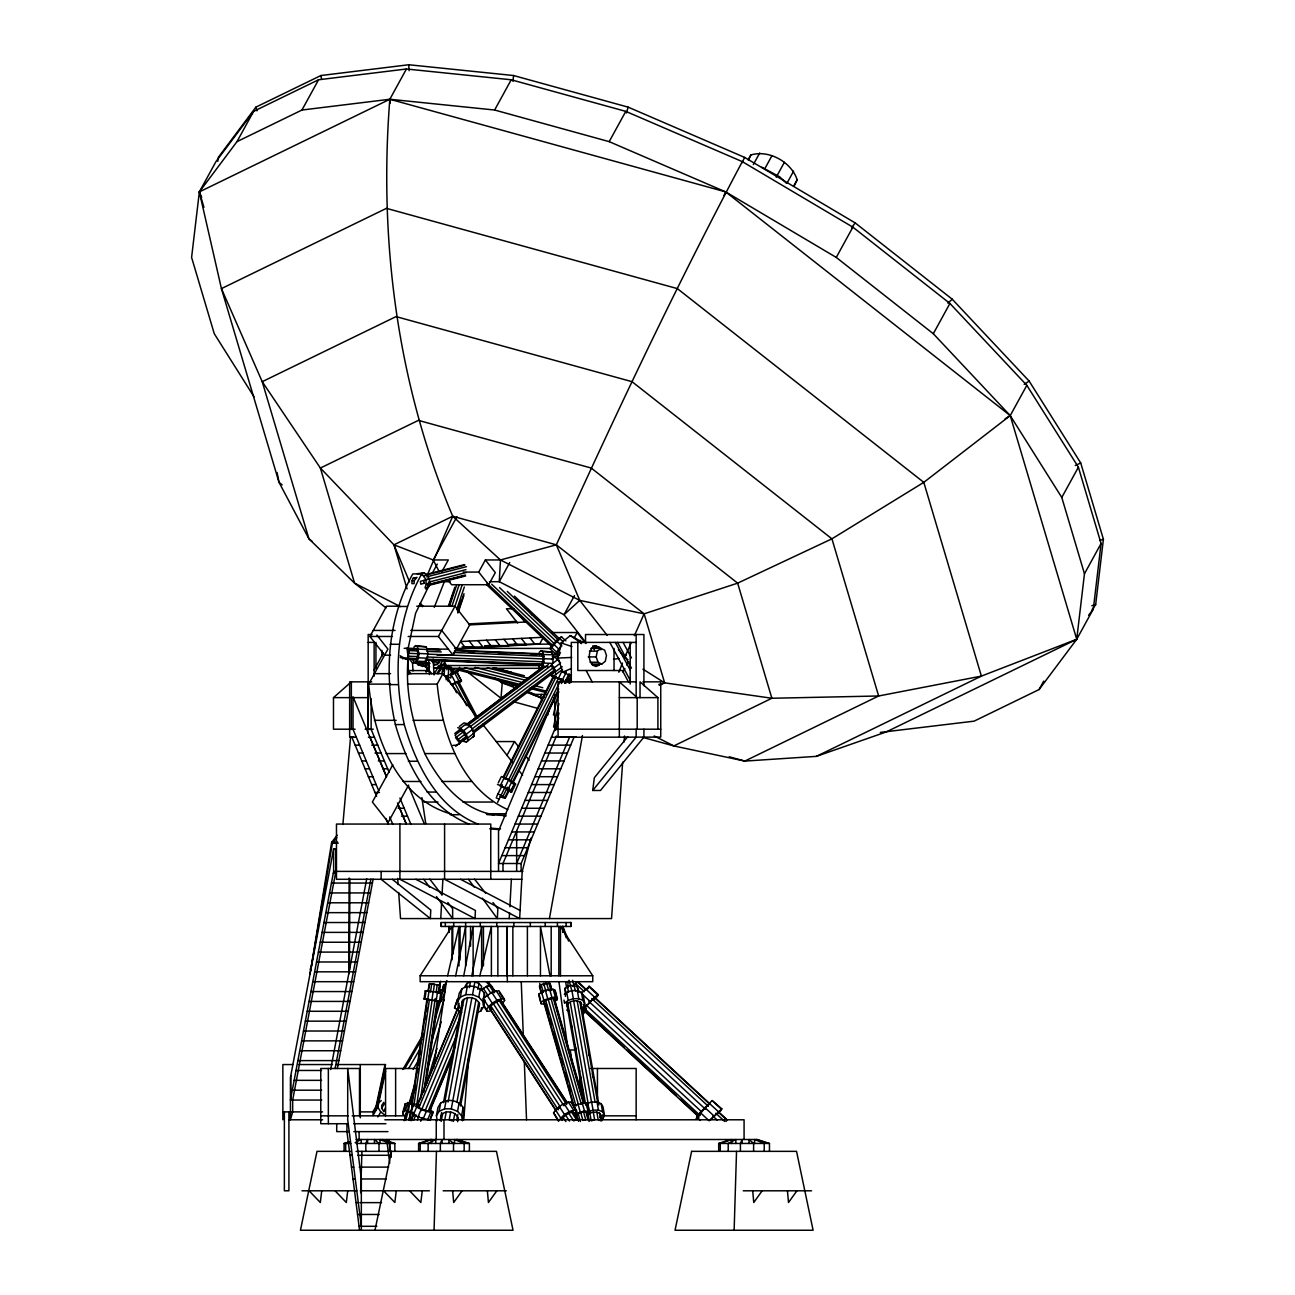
<?xml version="1.0" encoding="UTF-8"?>
<svg xmlns="http://www.w3.org/2000/svg" width="1295" height="1295" viewBox="0 0 1295 1295"><rect width="100%" height="100%" fill="white"/><g stroke="black" fill="none" stroke-linecap="round" stroke-linejoin="round"><path stroke-width="1.5" d="M348.743 973.905L349.132 878.026M349.877 878.997L349.472 970.02L348.743 969.065M469.324 824.203C428.289 807.934 407.002 764.633 395.363 724.569C384.032 674.242 387.367 619.577 412.781 573.895L421.717 573.895L423.999 576.809M478.26 824.203C437.224 807.934 415.922 764.633 404.299 724.569C392.952 674.242 396.302 619.577 421.717 573.895M505.131 815.348C467.641 816.562 440.268 784.349 424.792 753.577C412.377 723.775 405.254 691.481 408.022 659.106L414.011 659.236M406.436 68.991L389.827 99.262C378.674 240.805 397.387 384.987 452.716 516.252L500.469 559.958L579.755 600.394L644.117 613.83L737.648 583.155L831.924 538.833L923.804 482.355L1010.23 415.598L1026.838 385.327L949.915 303.451L852.871 227.159L742.31 161.632L625.793 111.37L511.217 79.772L406.436 68.991L318.554 79.772L253.593 111.37L215.941 161.632L199.349 191.903L191.595 257.43L214.274 333.721L254.03 396.82M360.674 1192.776L361.92 1151.352M438.665 993.152L440.51 981.221L439.232 993.152M434.068 1230.25L436.447 1151.352M734.135 1230.25L736.531 1151.352M378.027 1103.081L373.187 1111.385L372.992 1115.513L377.832 1107.209L378.027 1103.081L381.297 1100.685M412.053 580.597L411.891 583.624L414.092 583.624L414.254 580.597L416.99 577.36L413.137 578.266L412.053 580.597L414.254 580.597M440.753 918.576L441.611 902.842M442.032 894.991L442.89 879.256M509.226 918.576L509.55 912.684M509.874 906.775L511.379 879.256M742.31 161.632C675.682 287.021 615.044 415.566 556.332 544.823L500.469 559.958L499.255 581.698L564.005 614.704L585.971 642.725M622.668 762.107L611.548 918.576L400.543 918.576L398.698 892.498M624.093 742.035L624.53 736.013M446.16 679.859L446.467 675.86M446.921 669.855L447.228 665.857M447.892 681.04L448.199 677.042M448.183 676.233L448.782 668.317L444.719 667.265L444.12 675.181L450.806 678.03L451.421 670.098L448.782 668.317M583.09 1010.553L582.799 1014.357L584.806 1012.318M463.756 1119.786L468.66 1057.74M497.539 679.147L502.25 682.837L501.003 698.264L466.378 671.037M342.884 824.462L350.573 737.098M512.998 81.375L513.548 75.531L408.751 64.75L320.885 75.531L255.908 107.129L218.272 157.407L217.803 161.373M400.236 657.423L407.051 659.43L408.168 658.443L409.01 650.592L407.099 648.18L404.186 648.342M412.603 659.009L413.833 661.891L415.517 662.684L418.447 657.828L418.916 653.473L417.249 646.415L415.582 645.622L413.882 647.111M415.517 662.684L424.582 663.072L426.282 661.583L427.981 653.846L426.33 646.804L415.582 645.622M537.878 664.254L539.092 667.119L540.776 667.929L542.459 666.439L544.175 658.702L542.524 651.66L540.841 650.851L539.157 652.34M552.949 661.988L552.819 654.914L551.605 652.033L540.841 650.851M1026.838 385.327L1078.395 467.204L1101.074 543.495L1084.465 573.766L1076.728 639.277L1039.092 689.539L974.115 721.153L880.341 732.403M642.773 737.373L673.853 745.936L744.819 761.088L816.4 756.361L886.249 731.934L1076.728 639.277L1093.336 609.006L1101.074 543.495M1092.122 609.492L1095.651 604.765L1103.405 539.254L1080.726 462.962L1029.153 381.086L952.23 299.21L855.186 222.918L744.641 157.407L628.107 107.129L513.548 75.531M321.727 1190.801L320.318 1202.505L309.084 1190.801M347.724 1190.801L346.315 1202.505L335.097 1190.801M396.254 1190.801L394.845 1202.505L383.611 1190.801M422.251 1190.801L420.843 1202.505L409.625 1190.801M643.923 729.198L643.923 737.098L600.475 790.468L592.721 790.468L594.324 777.745L627.719 736.693M427.107 664.319L426.638 667.832L428.289 671.506M445.626 664.286L442.566 669.094L442.097 672.607L445.14 667.799L445.626 664.286L443.958 660.612M408.929 1112.162L407.52 1111.838L408.718 1103.664L412.457 1103.987L411.502 1110.527M428.758 999.918L424.032 999.028L425.229 990.853L433.323 991.857M407.52 1111.838L408.362 1111.838L409.56 1103.664M424.032 999.028L424.889 999.028L426.087 990.853M410.45 1111.968L409.285 1119.884L410.224 1120.094M411.6 1104.052L426.961 999.19M411.001 1111.968L409.851 1119.884L411.745 1120.094L412.911 1112.195M411.875 1106.027L427.512 999.19M439.814 985.252L429.228 983.65L428.111 991.274L429.794 983.65L434.44 984.232L433.275 992.132M428.969 991.177L427.771 999.351L440.947 1001.472L442.145 993.297L436.156 992.294M414.546 1090.487L415.128 1086.537M417.152 1072.713L417.735 1068.764M418.317 1064.814L418.884 1060.864M419.758 1054.939L420.341 1050.99M422.364 1037.166L422.931 1033.216M424.954 1019.408L425.537 1015.458M426.12 1011.508L426.702 1007.559M416.796 1104.667L432.125 1000.031L429.39 999.659L414.06 1104.295L412.166 1104.085M430.539 991.76L431.704 983.86M431.931 999.918L433.129 991.743L437.435 992.407L436.237 1000.582M420.503 1099.18L435.249 998.494M436.124 992.569L437.273 984.669L440.381 985.252M423.837 1091.653L437.143 1000.841L434.958 1000.468M438.293 992.941L439.458 985.042M425.359 1083.98L426.233 1078.055M426.816 1074.105L428.839 1060.281M429.422 1056.331L431.445 1042.507M432.012 1038.558L432.595 1034.608M433.178 1030.674L435.201 1016.85M435.767 1012.9L438.066 1001.051L425.634 1085.955M439.539 1001.148L440.737 992.974M433.453 1068.488L446.451 981.691M568.165 981.367L567.696 987.696M310.023 973.905L331.633 842.365L337.186 835.194M549.42 918.576L582.459 735.56M541.019 992.731L539.562 985.851L543.673 983.488L550.067 983.488L551.735 989.283M554.697 1002.055L557.4 998.477L555.037 990.27L553.159 989.315L545.341 990.27L539.092 993.848L538.785 995.499L541.148 1003.722L546.571 1004.677M541.148 1003.722L539.092 993.848M550.067 983.488L551.524 990.367M555.037 990.27L557.093 1000.145M573.976 1115.432L576.372 1113.506L574.009 1105.299L585.696 1102.676L587.574 1103.631L588.205 1108.585M587.574 1103.631L589.921 1111.855L587.234 1115.432M437.224 1120.774L436.431 1115.74L437.969 1107.468L440.656 1103.097C447.795 1098.209 458.381 1100.216 463.141 1107.468L463.934 1112.502L462.396 1120.774L461.603 1115.74L463.141 1107.468M461.166 1009.485L458.462 1006.587L457.669 1001.537L459.207 993.265L461.894 988.894C469.033 984.022 479.619 986.013 484.379 993.265L484.913 996.632M436.431 1115.74L439.118 1111.369L440.656 1103.097M458.462 1006.587L459.077 1003.269M457.669 1001.537L460.356 997.166L461.894 988.894M440.154 1120.385L441.627 1112.502M443.457 1102.644L462.509 1000.193M441.19 1121.438L442.663 1113.554M444.849 1101.737L463.901 999.287M466.103 987.47L466.847 983.52L470.425 981.869L469.357 987.648M439.118 1111.369L444.557 1108.844L446.095 1100.572M460.356 997.166L465.795 994.657L467.333 986.369M444.784 1119.786L446.241 1111.887M448.086 1102.029L467.527 997.474M450.692 1111.887L449.219 1119.786L451.971 1120.887M461.603 1115.74L457.54 1111.369L451.308 1108.844L471.963 997.474M477.321 1012.625L480.947 1010.942L483.634 1006.587L482.841 1001.537L478.778 997.166L472.546 994.657L474.877 981.869L478.988 983.52L481.659 986.401L480.931 990.335M453.331 1121.438L454.804 1113.554M457.005 1101.737L476.058 999.287M477.887 989.429L478.988 983.52M457.54 1111.369L459.077 1103.097M478.778 997.166L480.316 988.894M456.747 1120.385L457.847 1114.477M459.676 1104.619L478.729 1002.168M457.637 1121.729L458.365 1117.795M460.567 1105.962L479.619 1003.512M480.947 1010.942L481.562 1007.639M482.841 1001.537L484.379 993.265M483.634 1006.587L484.864 999.967M333.641 848.889L290.436 1077.553L290.436 1119.786L292.67 1111.887L292.67 1100.054L335.874 871.389L335.874 848.889L333.641 848.889L333.641 871.389L290.436 1100.054L321.71 1100.054M330.662 1069.589L366.728 878.722M335.114 1068.488L370.904 879.127M337.347 1068.488L373.138 879.127M463.74 975.782L473.128 926.459L473.128 975.782M471.801 975.782L481.643 926.459L481.643 969.858M455.678 975.782L465.666 926.459M571.111 676.039L562.839 672.089L558.032 658.054L561.14 642.935L570.35 635.586L583.041 642.514M601.786 664.076L598.015 662.263L596.169 656.905L597.351 651.142L600.864 648.358L604.652 650.155L606.481 655.513L605.299 661.276L601.786 664.076L591.864 664.076M374.967 1230.25L391.527 1151.352M408.297 647.549L415.598 613.28L429.73 584.11M385.003 1064.555L375.291 1109.912L373.187 1111.385M375.858 1109.912L385.57 1064.555L336.457 1064.555M377.557 1105.979L385.57 1068.488L417.816 1068.488M378.091 1106.124L385.57 1071.143M547.72 715.228L549.064 709.369M553.434 702.327L555.215 694.525M553.402 715.018L558.76 691.611M553.548 727.062L558.922 703.654M564.976 683.452L565.769 679.988L570.852 677.884L570.269 675.828M554.924 730.59L558.938 713.027M556.073 726.268L556.963 722.367M556.008 729.587L558.695 717.883M568.408 682.87L569.201 679.406M569.654 683.08L570.852 677.884M447.617 975.782L458.997 926.459L458.997 965.924M479.862 975.782L491.388 926.459L491.388 975.782M530.837 838.173L522.225 871.389L519.651 918.576L444.59 879.289L444.59 824.057M626.505 112.973L628.107 107.129M405.756 1116.614L402.988 1114.056L402.891 1111.838L405.27 1103.696L412.441 1102.417M402.988 1114.056L404.898 1107.549M402.891 1111.838L405.464 1110.56L407.844 1102.417M439.717 993.394L440.656 990.141L445.253 990.141L442.874 998.283M406.921 1110.932L404.089 1120.628L405.788 1119.786L408.071 1112.016M409.188 1103.194L414.853 1083.818M435.8 1012.14L439.199 1000.517M442.016 990.821L443.716 985.009L445.431 984.168L446.872 980.509M404.72 1120.143L405.853 1116.274M410.385 1100.766L414.918 1085.275M442.097 992.294L443.716 985.009M410.904 1102.32L414.869 1088.755M434.699 1020.865L440.947 999.53M443.214 991.76L445.431 984.168M408.815 1119.786L411.082 1112.016M430.361 1046.085L443.958 999.53M426.492 1072.195L441.223 1021.82M426.751 1083.332L436.949 1048.464M497.62 802.333L562.532 669.952M579.027 992.229L577.149 986.369L570.868 985.268L565.073 988.263L565.429 996.389M564.345 994.269C568.861 990.157 576.145 989.412 581.471 992.358L583.252 995.24L584.692 1003.301L583.64 1006.636L581.245 1008.546M600.929 1119.916L603.341 1118.006L604.376 1114.671L602.952 1106.61L601.171 1103.728L597.027 1102.061L591.637 1102.061L586.441 1103.728M424.08 572.827L420.551 573.734L423.692 575.919L425.78 579.707L426.265 584.077L425.003 587.865L428.532 586.959L429.794 583.171L429.309 578.8L427.221 575.012L424.08 572.827L417.2 573.734M448.442 606.157L454.836 587.202M448.879 606.319L453.363 593.045M449.462 606.4L456.504 585.55M451.842 606.432L458.883 585.583M455.112 605.769L462.153 584.919M456.649 609.751L464.322 587.007M457.685 610.673L460.891 601.188M457.621 612.648L464.015 593.693M458.058 612.794L463.82 595.732M437.742 667.119L441.028 664.254L442.518 660.078L445.075 660.45L443.586 664.626L440.3 667.508L433.517 667.929M451.712 671.296L457.345 672.736L459.66 667.313M427.447 574.656L452.716 516.252L556.332 544.823L644.117 613.83L664.626 682.837L771.869 698.264L878.641 695.982L981.4 676.103L1076.728 639.277L1010.23 415.598L933.306 333.721L836.262 257.43L725.718 191.903L609.184 141.641L494.625 110.026L389.827 99.262L301.962 110.026L236.985 141.641L199.349 191.903L221.429 288.607L279.024 482.355L308.938 538.833L354.587 583.155L386.072 607.905M434.262 607.371L444.331 581.698L450.223 581.698M618.848 672.251L622.442 663.072M419.143 1104.651L413.801 1103.858L410.628 1111.45L413.461 1114.639L417.977 1116.986L429.908 1120.175L433.08 1112.599L430.248 1109.394M410.774 1112.615L413.801 1103.858M454.529 1007.963L457.556 999.206L454.529 1007.963L461.748 1012.318M414.076 1112.551L411.049 1120.79L413.38 1115.205M417.184 1105.104L457.734 1008.157M413.461 1114.639L416.634 1107.063L413.947 1105.04M417.265 1105.914L459.126 1005.438M413.607 1120.256L415.938 1114.687M419.046 1107.257L459.466 1010.586M417.977 1116.986L421.15 1109.394L416.634 1107.063M417.362 1119.948L418.916 1116.225M421.247 1110.657L460.097 1017.708M420.729 1121.276L422.299 1117.569M425.407 1110.123L456.487 1035.773M423.109 1119.009L426.282 1111.434L433.08 1112.599M428.273 1110.9L455.484 1045.842M429.778 1110.123L451.55 1058.08M429.875 1110.9L452.424 1056.995M427.479 1120.175L430.652 1112.599M432.935 1111.434L429.908 1120.175M498.526 871.389L498.526 830.985L554.713 696.84L554.713 729.36L498.526 863.506L521.108 863.506L573.993 737.26L576.194 737.098M556.445 735.965L502.994 863.506L502.994 871.389M516.656 863.506L569.719 736.79M631.102 642.984L624.611 657.552L627.946 659.657M634.356 635.699L644.117 613.83M496.73 796.474L502.428 784.786M723.97 195.496L725.718 191.903L389.827 99.262L199.349 191.903L203.93 207.329M742.003 162.781L744.641 157.407M748.607 159.56L750.873 154.963C768.987 149.508 791.326 161.972 797.186 179.778L794.159 185.897M498.251 782.892L501.392 776.563L508.207 779.299L515.572 784.171L511.638 792.103L510.457 792.135L512.82 787.392M503.318 776.935L553.645 675.634M504.095 776.903L554.422 675.601L562.224 669.564M497.458 784.479L500.388 785.466L504.322 777.55M505.131 779.363L556.348 676.249M509.841 789.157L505.341 798.206L502.994 796.328L507.494 787.279M510.181 781.856L561.415 678.758M511.638 792.103L508.077 789.254L512.011 781.338M565.089 681.704L569.023 673.788L569.897 674.841L565.964 682.756L562.402 679.924L566.336 671.992M500.08 796.425L504.564 798.222L509.275 788.461M511.962 783.038L558.695 688.972M561.399 683.55L563.196 679.924M512.545 783.734L558.372 691.481M510.78 791.051L514.714 783.119M374.125 670.017L383.433 652.761M236.985 141.641L253.593 111.37M301.962 110.026L318.554 79.772M494.625 110.026L511.217 79.772M609.184 141.641L625.793 111.37M390.54 655.173L384.583 655.173L369.917 636.476L386.525 606.206L398.601 606.206M456.941 516.721L433.21 559.958L439.199 571.662M451.421 814.086C396.448 798.691 373.316 736.029 368.703 684.116L387.917 649.119L376.91 635.1M432.546 572.714L437.289 564.07M441.676 572.066L448.313 559.958L433.21 559.958L393.955 544.823L320.383 468.045L262.221 381.685L221.429 288.607L386.428 208.349L677.35 288.607L923.804 482.355L981.4 676.103L816.4 756.361M408.184 636.476L438.406 636.476L454.998 606.206L469.68 624.902L527.259 621.924M463.124 572.066L478.729 572.066L485.382 559.958L500.469 559.958M447.876 579.982L451.599 584.725L488.668 584.725L495.305 572.617L485.382 559.958M392.773 764.811L372.377 802.026L388.257 822.26L408.67 785.061M507.737 809.585C460.486 788.169 441.951 732.274 437.192 684.116L442.939 673.659L477.79 718.077M437.192 655.173L453.072 655.173L469.68 624.902M509.761 562.548L499.255 581.698L489.445 581.698M748.154 159.916L750.873 154.963M753.35 164.562L759.696 153.004M764.714 168.9L771.949 155.691M776.207 177.205L784.365 162.344M787.263 182.708L793.592 171.15M793.56 186.383L797.186 179.778M574.494 595.571L564.005 614.704L579.755 600.394L556.332 544.823M506.912 755.406L514.503 741.566L518.162 746.228M542.508 700.595L540.031 697.422L541.698 694.395M574.446 637.545L577.182 632.527L585.842 643.566M836.262 257.43L852.871 227.159M626.505 654.088L624.611 657.552L618.379 649.621M622.992 672.024L624.886 668.576M626.796 665.112L628.69 661.648M933.306 333.721L949.915 303.451M1084.465 573.766L1061.787 497.458L1078.395 467.204M1039.092 689.539L1043.705 681.138M557.951 652.907L555.976 654.266L549.808 648.617L556.283 640.588L561.674 636.865M551.832 646.626L559.65 638.872M555.442 653.975L560.897 647.014M381.669 1105.784L383.692 1102.32M402.842 1069.46L422.996 1034.851M409.269 1060.556L411.292 1057.06M418.398 1044.871L421.458 1039.642M381.539 1108.504L384.566 1103.324M404.72 1068.715L421.862 1039.302M377.865 1116.97L380.779 1111.984L377.832 1107.209M383.482 1111.66L385.489 1108.196M408.686 1068.407L419.774 1049.371M413.17 1069.395L419.224 1059.019M465.067 986.401L466.847 983.52M425.828 671.781L429.082 666.666M426.395 671.911L429.632 666.795M433.841 674.209L439.248 665.679M437.095 673.222L440.349 668.107M437.872 673.837L441.109 668.722M587.768 988.894L589.387 986.369L598.339 994.657L596.72 997.166M594.211 999.53C597.141 993.492 578.331 1014.454 585.923 1008.595M720.23 1111.369L721.849 1108.844L712.12 1100.572L700.174 1112.502L695.739 1119.398M717.721 1113.716L718.79 1112.065L710.405 1119.916M726.074 1121.438L727.142 1119.786L595.214 997.814M560.46 975.782L560.46 926.459L592.738 975.782L592.738 981.691L420.147 981.691L420.147 975.782L451.987 926.459L451.987 960M489.785 1011.168L487.017 1011.168L486.531 1009.517C490.336 1003.755 497.07 998.817 504.127 998.769L504.613 1000.42L502.67 1003.301M558.258 1120.936L553.58 1112.81C557.384 1107.063 564.118 1102.11 571.176 1102.061L576.404 1110.139L576.89 1111.79L574.948 1114.671M576.404 1110.139C569.347 1110.187 562.613 1115.141 558.825 1120.887L553.58 1112.81M462.088 1190.801L453.687 1202.505L452.635 1190.801M496.827 1190.801L488.425 1202.505L487.373 1190.801M762.156 1190.801L753.755 1202.505L752.703 1190.801M796.911 1190.801L788.509 1202.505L787.457 1190.801M1088.626 615.287L1093.336 609.006M851.56 227.726L855.186 222.918M336.813 837.59L332.378 843.336L310.751 970.02L310.023 969.065M559.715 648.795L557.465 651.968L559.116 651.255M592.721 790.468L636.153 737.098L636.153 729.198M582.005 1010.942L594.583 997.166L598.339 994.657M574.948 984.621L577.457 981.869L585.809 989.59L583.851 991.242M721.849 1108.844L709.126 1120.774L700.174 1112.502M572.617 986.401L577.457 981.869M589.387 986.369L581.261 993.265L590.212 1001.537M584.142 1010.942L586.327 1008.773M947.94 303.159L952.23 299.21M355.121 729.198L333.479 729.198L333.479 697.633L351.35 681.85L351.35 729.198M402.599 658.799L403.716 657.811L418.253 658.864M457.815 683.145L458.721 681.817L452.311 684.569M459.806 682.433L461.489 680.943L456.633 671.765L448.216 675.229M480.769 990.465L486.402 986.369L491.08 985.268L494.998 991.306M486.548 987.616L489.251 985.268L486.305 981.723M504.127 998.769L498.883 990.691L491.792 992.358L483.229 998.558L488.474 1006.636M461.425 730.186L454.982 735.042L459.871 741.355L459.903 743.249L455.532 746.049L466.346 738.393M458.899 744.091L459.903 743.249L455.452 737.486M463.659 741.404L466.329 742.051L467.835 740.772C468.078 734.977 463.497 728.729 457.718 727.677M472.707 737.243L474.213 735.965C474.456 730.153 469.875 723.921 464.096 722.853L459.304 726.463M425.877 589.16L428.532 586.959M584.692 1003.301L582.896 1000.42C577.052 997.15 569.217 998.542 564.571 1003.301L564.005 1000.08M543.544 985.22L546.49 982.856L548.708 990.578M541.439 1002.055L543.835 1000.145L551.978 997.522L557.4 998.477M460.372 728.324L466.75 723.5M551.589 659.511L554.778 657.115L559.683 661.858M454.82 733.407L459.612 729.813M465.973 725.006L544.013 666.132M466.572 724.633L541.439 668.171M467.867 725.313L548.4 664.578M463.48 730.72L469.858 725.912M557.87 659.511L551.492 664.319L554.211 667.832L555.846 674.371M457.038 736.628L463.48 731.756M469.923 726.9L552.058 664.934M458.818 738.927L465.261 734.071M471.704 729.215L553.839 667.249M466.2 734.233L472.578 729.425M554.211 667.832L560.589 663.024M459.871 741.355L466.313 736.499M472.756 731.643L554.891 669.677M476.479 729.085L479.7 726.657M529.623 688.989L532.844 686.56M472.788 733.52L554.924 671.555M467.786 737.907L474.164 733.099M555.798 671.506L562.176 666.698M466.329 742.051L474.213 735.965M1024.199 384.324L1029.153 381.086M1005.195 418.738L1010.23 415.598L1061.787 497.458M461.489 680.943L458.932 680.992L451.437 684.586L446.904 675.925M355.121 1142.659L361.192 1139.503L361.192 1143.453M438.082 991.42L440.656 990.141M407.067 588.917L393.955 544.823L452.716 516.252M659.284 685.443L664.626 682.837L642.951 669.143M1075.319 465.504L1080.726 462.962M576.372 1113.506L584.498 1110.9L589.921 1111.855M562.839 672.089L571.451 668.447M426.039 665.096L422.672 666.472L419.305 665.096L417.67 662.587M600.929 649.831L599.294 647.322L595.927 645.946L592.56 647.322C588.205 652.211 588.205 660.207 592.56 665.096L595.927 666.472L599.294 665.096L592.786 665.096M349.456 1142.141L345.668 1143.453L345.668 1151.352M1099.665 540.517L1103.405 539.254M344.082 1151.352L344.082 1143.453L349.278 1141.769M418.609 1151.352L418.609 1143.453L430.749 1139.503M718.693 1151.352L718.693 1143.453L729.085 1140.069M587.865 1111.79L593.061 1110.139L598.452 1110.139L602.596 1111.79L604.376 1114.671M658.847 684.408L664.626 682.837M452.716 673.546L454.189 673.157M426.282 574.413L464.565 564.604M424.647 575.401L464.856 565.106M423.692 575.919L427.221 575.012M426.654 576.858L466.491 566.66M425.78 579.707L429.309 578.8M465.973 569.638L420.438 581.293L420.762 584.174L424.55 583.203M428.354 582.232L466.297 572.519M426.265 584.077L429.794 583.171M429.422 584.239L465.472 575.012M427.366 585.194L463.416 575.967M427.674 585.68L465.617 575.967M1091.798 605.688L1095.651 604.765M436.075 668.301L438.892 667.767M613.539 659.317L619.075 658.443M465.504 647.872L460.551 641.543L543.333 637.253L539.659 644.036L456.39 649.119L441.724 630.422L410.758 630.422M555.879 737.26L660.741 737.098L660.741 681.85L642.887 681.85M468.693 623.866L516.349 621.406M484.751 645.8L488.749 645.59M508.789 644.554L514.811 644.246M452.926 745.37L456.52 745.208M558.032 658.054L571.629 657.455M337.526 842.122L331.633 842.365L332.378 843.336L338.254 843.094M562.564 681.494L558.485 678.256L553.224 676.476L553.791 677.172M564.782 682.805L565.964 682.756M514.39 784.22L515.572 784.171M508.239 790.84L506.669 788.93L499.676 785.79M413.137 578.266L415.339 578.266M416.731 606.206L454.998 606.206M398.18 606.465L407.116 606.465M514.002 608.747L506.426 608.747L517.611 623.024M373.235 630.422L395.072 630.422M551.783 632.527L577.182 632.527M372.07 634.518L368.168 634.518L368.168 729.198M369.917 636.476L392.077 636.476M368.168 642.401L374.125 642.401L374.125 676.217M636.153 642.401L571.305 642.401L571.305 681.85M390.103 644.279L399.038 644.279M514.115 644.279L550.683 644.101M509.226 644.732L526.272 644.732L521.318 638.403M510.02 645.169L517.595 645.169L512.626 638.856M488.069 645.622L508.919 645.622L503.949 639.293M592.673 645.946L595.927 645.946M485.075 646.075L500.226 646.075L495.273 639.746M485.868 646.529L491.55 646.529L486.596 640.199M462.024 646.982L482.873 646.982L477.904 640.653M599.294 647.322L592.786 647.322L594.421 649.831M462.817 647.419L474.197 647.419L469.227 641.106M590.941 648.358L600.864 648.358M454.577 648.406L551.33 648.406M407.326 649.119L413.154 649.119M426.751 649.119L448.459 649.119M589.419 651.142L597.351 651.142M588.238 656.905L596.169 656.905M590.067 662.263L598.015 662.263M408.815 658.265L412.538 663.008L429.6 663.008M417.184 664.076L423.141 664.076M418.042 665.096L424.048 665.096M445.496 665.533L540.242 665.533M449.316 668.317L540.015 668.317M374.449 673.659L390.556 673.659M408.686 673.659L442.939 673.659M371.762 681.85L349.65 681.85L349.65 737.098L356.335 737.26M636.153 681.85L558.08 681.85L558.08 737.098M368.703 684.116L390.54 684.116M407.423 684.116L437.192 684.116M389.147 684.618L398.083 684.618M527.373 691.643L532.763 694.395L546.49 694.395M540.031 697.422L543.932 697.422M333.479 697.633L349.359 697.633M351.35 697.633L368.298 697.633M619.334 697.633L657.909 697.633L657.909 729.198M374.352 720.328L396.189 720.328M413.056 720.328L442.825 720.328M395.363 724.569L404.299 724.569M365.158 729.198L373.284 729.198M558.08 729.198L660.741 729.198M349.65 729.36L353.033 729.36L378.771 790.84M367.764 729.36L371.147 729.36L389.083 772.208M554.713 729.36L558.08 729.36M349.65 737.098L353.681 737.098M368.411 737.26L374.449 737.26M551.411 737.26L573.993 737.26M496.341 741.566L514.503 741.566M355.17 745.143L359.638 745.143M371.714 745.143L377.752 745.143M548.093 745.143L570.69 745.143M358.472 753.042L362.94 753.042M375.016 753.042L381.054 753.042M544.79 753.042L567.372 753.042M386.088 753.577L405.934 753.577M424.792 753.577L454.577 753.577M361.774 760.926L366.242 760.926M378.318 760.926L384.356 760.926M541.488 760.926L564.07 760.926M408.313 761.25L417.249 761.25M365.077 768.809L369.544 768.809M383.207 768.809L387.674 768.809M538.186 768.809L560.767 768.809M368.379 776.709L372.847 776.709M534.884 776.709L557.465 776.709M403.085 781.484L420.956 781.484M441.789 781.484L471.574 781.484M371.697 784.592L376.165 784.592M531.581 784.592L554.163 784.592M427.075 792.054L435.994 792.054M375 792.491L379.467 792.491M528.279 792.491L550.861 792.491M524.961 800.375L547.558 800.375M424.112 802.042L438.001 802.042M462.817 802.042L492.602 802.042M398.148 808.274L404.186 808.274M521.658 808.274L544.24 808.274M486.37 813.762L506.232 813.762M450.272 814.717L459.207 814.717M503.302 815.818L506.28 815.818M401.45 816.158L407.488 816.158M518.356 816.158L540.938 816.158M515.054 824.057L537.635 824.057M511.752 831.94L534.333 831.94M508.449 839.824L531.031 839.824M505.147 847.723L527.729 847.723M501.829 855.606L524.426 855.606M333.641 871.389L335.874 871.389M336.473 871.389L522.872 871.389M333.301 873.202L335.534 873.202M521.804 879.289L336.473 879.289L336.473 824.057L490.773 824.057L490.773 879.289M331.439 883.06L372.393 883.06M329.577 892.935L370.532 892.935M327.716 902.793L368.67 902.793M325.854 912.651L366.809 912.651M323.977 922.526L364.931 922.526M322.115 932.384L363.069 932.384M320.253 942.242L361.208 942.242M318.392 952.1L359.346 952.1M316.53 961.975L357.485 961.975M314.669 971.833L355.623 971.833M420.147 975.782L592.738 975.782M312.791 981.691L353.762 981.691M310.93 991.565L351.884 991.565M438.697 992.876L438.341 992.666M442.145 993.297L438.406 992.974M465.795 994.657L472.546 994.657M427.479 999.449L427.852 999.659M309.068 1001.423L350.022 1001.423M440.947 1001.472L437.208 1001.148M307.206 1011.282L348.161 1011.282M305.345 1021.156L346.299 1021.156M303.483 1031.014L344.438 1031.014M301.622 1040.872L342.576 1040.872M575.935 1049.954L570.253 1049.954L572.196 1063.762M299.744 1050.747L340.698 1050.747M297.882 1060.605L338.837 1060.605M292.783 1064.555L282.86 1064.555L282.86 1119.786M298.74 1064.555L332.491 1064.555M590.552 1068.488L636.153 1068.488L636.153 1119.786M296.021 1070.463L321.484 1070.463M294.159 1080.338L321.565 1080.338M292.298 1090.196L321.629 1090.196M709.838 1103.777L704.48 1108.326L698.523 1116.177M444.557 1108.844L451.308 1108.844M405.464 1110.56L408.524 1110.56M282.86 1111.887L322.568 1111.887M359.961 1111.887L373.543 1111.887M320.772 1115.837L348.209 1115.837M352.175 1115.837L405.788 1115.837L405.788 1119.786M603.227 1115.837L636.153 1115.837M288.817 1119.786L322.568 1119.786M384.825 1119.786L744.075 1119.786L744.075 1139.503M348.209 1123.72L320.772 1123.72L320.772 1068.488L359.492 1068.488L359.492 1115.837M353.681 1123.72L385.926 1123.72M349.229 1131.62L336.716 1131.62L336.716 1123.72M353.826 1131.62L387.95 1131.62M356.222 1139.503L757.332 1139.503L769.457 1143.453L769.457 1151.352M344.082 1143.453L350.735 1143.453M356.206 1143.453L394.845 1143.453L394.845 1151.352M418.609 1143.453L469.389 1143.453L469.389 1151.352M718.693 1143.453L769.457 1143.453M350.2 1151.352L317 1151.352L300.44 1230.25L513.03 1230.25L496.471 1151.352L356.06 1151.352M349.974 1155.286L352.256 1155.286M357.728 1155.286L390.977 1155.286M351.495 1167.119L353.762 1167.119M359.233 1167.119L388.613 1167.119M353.017 1178.968L355.283 1178.968M360.755 1178.968L386.266 1178.968M301.994 1190.801L356.805 1190.801M360.334 1190.801L429.341 1190.801M443.149 1190.801L506.313 1190.801M743.233 1190.801L811.544 1190.801M356.044 1202.634L358.31 1202.634M359.913 1202.634L381.539 1202.634M357.549 1214.467L379.192 1214.467M359.071 1226.3L376.829 1226.3M417.249 646.415L426.33 646.804M542.524 651.66L551.605 652.033M415.145 648.504L407.099 648.18L408.168 658.443M427.204 649.022L439.28 649.523M455.371 650.187L541.86 653.813M551.605 654.218L558.388 654.493M408.2 648.698L440.478 650.058M454.594 650.64L543.35 654.347M543.738 654.525L559.489 655.027M407.99 649.232L412.02 649.41M468.337 651.757L474.375 652.016M498.51 653.02L506.555 653.36M530.691 654.363L536.729 654.622M409.01 650.592L417.071 650.932M427.156 651.353L441.271 651.952M453.379 652.453L544.159 656.241M552.22 656.581L558.274 656.84M418.916 653.473L427.981 653.846M544.175 658.702L553.256 659.09M409.285 653.344L419.37 653.765M427.447 654.104L542.427 658.912M408.977 656.225L417.055 656.549M427.14 656.986L544.127 661.875M418.447 657.828L427.512 658.2M543.706 663.056L552.787 663.445M426.314 659.204L543.317 664.092M428.127 659.819L448.297 660.66M458.398 661.081L478.567 661.939M488.652 662.36L508.822 663.202M520.93 663.704L539.076 664.465M415.112 659.754L405.95 658.896M425.197 660.175L542.2 665.08M417.2 661.195L426.282 661.583M542.459 666.439L547.914 666.666M486.823 814.555L494.318 815.186M490.951 828.136L500.55 828.946M489.704 828.784L499.303 829.593M428.677 991.274L430.587 991.484M424.889 999.028L429.39 999.659M408.362 1111.838L412.862 1112.47M432.87 1000.468L435.832 1000.954M433.987 661.891L439.798 662.749M441.028 664.254L443.586 664.626M422.121 662.344L429.875 663.493M433.76 664.076L437.629 664.643M420.567 662.473L424.452 663.04L422.915 662.263M415.468 662.295L429.034 664.319M416.618 1104.554L419.645 1105.104M425.229 990.853L426.638 991.177M437.143 1000.841L438.066 1001.051M408.718 1103.664L410.127 1103.987M411.341 1112.47L410.968 1112.259A7.058 2.687 16.3 0 0 406.387 1114.493M551.67 675.003L554.341 675.65M496.179 668.382L511.671 672.348M493.136 667.718L524.41 675.731M487.228 667.799L528.279 678.321M475.038 667.346L525.883 680.377M464.533 667.67L523.18 682.708M534.916 685.702L542.734 687.71M459.79 669.013L520.396 684.537M532.132 687.548L545.81 691.061M457.135 669.742L519.7 685.767M529.477 688.276L545.114 692.291M450.887 668.948L458.398 670.875M493.913 677.576L502.25 682.837L513.759 686.01M729.215 756.782L744.819 761.088L878.641 695.982L831.924 538.833L632.025 381.685L396.043 316.595L262.221 381.685L308.938 538.833L312.111 541.326M512.658 701.469L537.911 708.43M457.248 1139.503L469.389 1143.453M382.721 1139.503L394.845 1143.453M561.14 642.935L571.937 646.577M756.507 1139.503L765.992 1142.789M456.439 1139.503L467.803 1143.453M383.806 1140.167L393.275 1143.453M502.25 682.837L517.207 688.6M526.547 692.21L541.504 697.973L530.691 692.469M421.15 1109.394L426.282 1111.434M566.692 1010.068L569.46 1011.168M532.763 694.395L541.504 697.973M388.014 1142.789L380.002 1139.503L380.002 1143.453M505.552 778.522L510.602 781.014M500.388 785.466L508.077 789.254M497.928 793.835L502.994 796.328M496.115 797.785L498.672 798.934M422.38 662.247L423.514 665.533L426.427 666.925M654.169 735.948L673.853 745.936L771.869 698.264L737.648 583.155L591.232 468.045L418.398 420.373L320.383 468.045L354.587 583.155L400.382 606.61M507.591 681.558L518.372 687.062M539.367 986.936L540.598 987.567L539.707 983.391M460.518 879.289L520.088 910.466M415.857 879.289L475.427 910.466L474.99 918.576L399.912 879.289L399.912 824.057M761.735 167.217L779.736 176.865L786.437 183.259M562.402 679.924L550.602 675.181L554.163 678.03M400.171 655.772L403.716 657.811M570.35 635.586L581.196 643.032M380.779 1111.984L384.745 1115.076M725.718 191.903L1010.23 415.598M282.197 484.864L279.024 482.355L277.081 472.546M423.514 665.533L427.674 668.819M392.288 879.289L430.798 910.045L430.328 918.576L381.135 879.289L381.135 871.389M657.909 697.633L640.038 681.85L640.038 697.633M588.61 986.369L597.562 994.657M712.12 1100.572L721.072 1108.844M577.975 981.869L584.935 988.295M585.631 988.894L594.583 997.166M594.713 997.814L708.834 1103.34M717.738 1111.563L726.624 1119.786M575.498 983.52L584.353 991.711M591.75 998.542L708.43 1106.416M715.811 1113.247L724.666 1121.438M704.771 1107.468L713.723 1115.74M588.869 1001.423L705.532 1109.297M712.93 1116.128L717.349 1120.224M585.826 1004.742L701.032 1111.256M583.041 1004.224L585.599 1006.587M583.462 1007.623L700.142 1115.497M584.385 1010.65L624.255 1047.525M627.217 1050.245L675.958 1095.311M680.377 1099.406L698.102 1115.788M583.867 1010.65L699.073 1117.164M696.58 1116.873L700.417 1120.418M561.14 636.573L565.899 640.879M559.165 637.933L563.39 641.948M514.471 596.121L560.379 639.552M533.524 615.967L537.878 620.095M507.3 591.443L558.631 640.167M556.283 640.588L561.9 645.93M499.53 587.622L556.721 641.915M491.663 584.174L554.713 644.036M553.24 643.809L558.873 649.167M487.163 583.333L553.159 645.978M557.546 650.155L560.492 652.939M486.467 584.563L552.447 647.209M556.85 651.385L559.78 654.169M550.877 646.755L556.51 652.097M420.179 603.243L422.979 606.109M500.501 794.984L502.638 797.574M488.134 981.723L494.674 991.42M427.674 664.189L429.503 666.439M474.569 879.175L485.593 893.178M492.958 902.502L497.863 908.734L497.312 918.576L482.307 898.147M579.755 600.394L607.161 635.327M527.259 608.747L532.245 615.093M518.453 613.798L524.669 621.729M478.729 572.066L488.668 584.725M529.995 637.949L534.965 644.279M419.871 603.567L422.364 606.74M438.406 636.476L453.072 655.173M525.495 755.584L529.169 760.246M482.776 724.423L512.658 762.512M518.874 770.444L522.613 775.203M430.911 659.851L433.388 663.008M431.721 673.74L429.228 670.567L408.394 670.567L410.871 673.74M429.794 879.175L441.822 894.732M447.843 902.502L452.651 908.734L452.651 918.576L436.48 896.577M468.434 879.289L474.213 887.14M423.773 879.289L429.551 887.14M572.6 980.266L575.417 990.918M569.055 980.266L571.856 990.918M499.368 992.358L504.613 1000.42M574.802 1108.569L571.176 1102.061M496.115 990.691L501.359 998.769M568.408 1102.061L573.636 1110.139M500.372 999.578L567.388 1102.854M572.892 1111.32L578.703 1120.871L573.248 1112.47M501.214 1001.504L566.692 1102.385M489.251 985.268L494.14 992.812M498.543 999.578L566.66 1104.538M571.063 1111.32L576.55 1119.786L573.701 1120.871L568.246 1112.47M491.792 992.358L497.021 1000.42M564.07 1103.728L569.314 1111.79M486.402 986.369L490.773 993.103M496.228 1001.504L563.892 1105.752M483.294 988.263L487.665 994.997M493.12 1003.398L559.683 1105.962M565.138 1114.364L569.509 1121.098M487.082 995.24L492.31 1003.301M559.359 1106.61L564.604 1114.671M490.595 1005.6L558.242 1109.831M562.613 1116.565L565.883 1121.6M489.316 1007.494L555.879 1110.058M555.523 1109.928L560.751 1118.006M489.623 1008.595L556.202 1111.142M483.391 1004.661L486.531 1009.517M483.877 1006.328L487.017 1011.168M623.073 642.401L631.458 657.941M617.585 642.401L631.474 668.171M615.319 642.401L630.196 670.017M609.832 642.401L630.196 680.199M628.383 681.85L622.377 670.502L577.813 670.502L577.813 642.401M586.149 670.502L592.139 681.85M456.633 671.765L461.166 680.425M454.399 672.332L458.932 680.992M450.887 666.86L454.399 673.513M458.349 681.121L477.013 716.766M448.475 665.468L453.153 674.371M456.876 681.494L475.54 717.139M450.838 673.853L455.371 682.514M454.529 682.497L466.669 705.662M451.939 683.857L456.617 692.776M440.915 665.42L442.566 669.094M199.349 191.903L201.696 197.407M393.955 544.823L409.56 581.876M408.589 786.259L424.193 823.523M399.912 798.06L410.936 824.381M369.981 737.26L386.218 776.029M398.601 805.587L406.339 824.057M386.574 776.951L353.033 696.84L353.033 729.36M397.5 803.029L406.08 823.523M389.698 816.935L392.822 824.381M351.868 737.26L376.618 796.344M385.894 818.505L388.209 824.057M562.969 926.459L562.969 932.384L562.888 926.459L568.57 941.077M580.273 640.329L581.39 643.631M562.548 926.459L566.287 937.839M255.908 107.129L257.009 110.852M553.159 989.315L555.523 997.522M585.696 1102.676L588.043 1110.9M553.936 996.988L584.369 1103.065M587.137 1112.696L589.354 1120.418L588.108 1119.786L585.907 1112.065M554.859 1001.942L583.074 1100.297M587.493 1115.723L589.16 1121.502M548.837 982.856L551.039 990.578M553.256 998.283L583.139 1102.433M549.614 989.315L551.978 997.522M582.135 1102.676L584.498 1110.9M550.925 998.283L581.342 1104.36M583.559 1112.065L585.777 1119.786L582.96 1120.418L580.743 1112.696M543.673 983.488L545.891 991.209M548.109 998.914L577.975 1103.065M545.341 990.27L547.688 998.477M577.861 1103.631L580.225 1111.855M541.132 984.588L543.35 992.294M545.567 1000.015L576 1106.076M578.201 1113.797L580.419 1121.502M545.567 1004.888L548.335 1014.535M549.436 1018.388L551.103 1024.183M553.305 1031.888L559.958 1055.036M561.059 1058.905L562.726 1064.684M564.928 1072.406L567.696 1082.053M568.813 1085.906L570.464 1091.701M541.488 991.921L543.835 1000.145M539.562 985.851L541.779 993.556M543.981 1001.278L573.863 1105.412M576.631 1115.06L578.282 1120.839M543.787 1002.362L573.102 1104.57M451.421 670.098L451.923 672.137M550.035 975.782L540.452 926.459L540.452 975.782M320.885 75.531L321.613 79.432M581.471 992.358L582.896 1000.42M601.171 1103.728L602.596 1111.79M602.758 1114.768L603.341 1118.006M580.775 1002.12L598.954 1104.975M600.702 1114.865L601.754 1120.79M577.149 986.369L578.185 992.31M579.933 1002.2L597.772 1103.081M599.52 1112.972L600.929 1120.871L598.193 1119.786L596.801 1111.838M588.48 1051.783L589.176 1055.733M592.317 1073.539L593.013 1077.489M577.327 990.691L578.752 998.769M597.027 1102.061L598.452 1110.139M577.149 1000.744L595.036 1101.932M571.937 990.691L573.361 998.769M591.637 1102.061L593.061 1110.139M567.129 1006.069A7.058 4.112 -10 0 1 573.62 1000.873L591.491 1101.932M593.24 1111.838L594.648 1119.786L591.232 1120.871L589.824 1112.972M567.437 986.369L568.489 992.31M570.237 1002.2L588.076 1103.081M566.757 992.358L568.181 1000.42M565.073 988.263L566.109 994.204M567.518 1002.12L585.712 1104.975M587.461 1114.865L588.157 1118.815M571.16 1024.005L571.856 1027.971M574.996 1045.761L575.692 1049.727M578.849 1067.517L579.545 1071.483M580.241 1075.433L580.953 1079.399M582.701 1089.289L583.397 1093.239M566.482 1002.33L584.32 1103.21M565.64 981.691L566.53 987.616M575.093 1044.822L575.692 1048.772M581.601 1088.221L583.365 1100.054M421.862 797.574L425.747 823.507M558.938 981.691L567.453 1045.745M388.953 1139.503L391.219 1157.261M386.687 1139.503L389.714 1163.185M361.337 1226.3L347.707 1119.786L347.707 1068.488L361.337 1178.968L361.337 1230.25M359.573 1230.25L346.947 1131.62L346.947 1123.72M389.827 99.262L390.151 103.228M397.695 878.447L398.115 884.469M408.751 64.75L409.107 70.691M433.161 659.042L434.084 674.922M428.661 660.644L429.471 674.549M412.538 663.008L413.008 670.939M407.698 658.669L408.621 674.549M405.27 1103.696L405.367 1105.914M569.557 679.033L569.719 683.032M521.254 981.691L523.309 1035.725M524.313 1061.754L526.531 1119.786M764.228 1151.352L764.228 1143.453L754.596 1139.503L754.596 1143.453M753.609 1151.352L753.609 1143.453L749.044 1139.503L749.044 1143.453M742.164 1143.453L742.164 1139.503L740.416 1143.453L740.416 1151.352M735.803 1143.453L735.803 1139.503L728.227 1143.453L728.227 1151.352M731.643 1143.453L731.643 1139.503L720.263 1143.453L720.263 1151.352M643.923 685.8L643.923 634.518L585.534 634.518L585.534 642.401M637.205 729.198L637.205 697.633L619.334 681.85L619.334 737.098M636.153 634.518L636.153 697.633M630.196 642.401L630.196 684.051M614.04 648.423L614.04 670.502M597.432 1068.488L597.432 1098.079M579.739 1075.595L579.739 1089.403M570.771 922.526L570.771 926.459M566.142 922.526L566.142 926.459M558.841 926.459L558.841 975.782M557.433 922.526L557.433 926.459M551.184 926.459L551.184 975.782M545.227 922.526L545.227 926.459M530.335 922.526L530.335 926.459M527.389 926.459L527.389 975.782M521.108 863.506L521.108 871.389M516.656 830.985L516.656 871.389M513.807 922.526L513.807 926.459M512.852 926.459L512.852 975.782M507.332 981.691L506.847 926.459L506.847 975.782M497.863 926.459L497.863 975.782M496.73 922.526L496.73 926.459M483.44 926.459L483.44 965.924M480.299 922.526L480.299 926.459M470.538 926.459L470.538 946.192M465.617 922.526L465.666 965.924M464.16 1151.352L464.16 1143.453L454.529 1139.503L454.529 1143.453M460.065 926.459L460.065 960M453.703 922.526L453.703 926.459M453.525 1151.352L453.525 1143.453L448.976 1139.503L448.976 1143.453M452.732 926.459L452.732 954.075M449.203 926.459L449.203 932.384M449.025 926.459L449.025 932.384M445.334 922.526L445.334 926.459M443.991 1119.786L443.991 1139.503M442.097 1143.453L442.097 1139.503L440.349 1143.453L440.349 1151.352M441.336 922.526L441.336 926.459M436.253 1119.786L436.253 1139.503M435.719 1143.453L435.719 1139.503L428.143 1143.453L428.143 1151.352M431.559 1143.453L431.559 1139.503L420.195 1143.453L420.195 1151.352M395.623 1068.488L395.623 1115.837M389.617 1143.453L389.617 1151.352M385.57 1068.488L385.57 1115.837M381.895 650.365L381.895 656.322M378.998 1151.352L378.998 1143.453L374.449 1139.503L374.449 1143.453M375.938 642.401L375.938 668.754M371.147 698.75L371.147 729.36M367.764 681.85L367.764 733.229M367.57 1143.453L367.57 1139.503L365.821 1143.453L365.821 1151.352M360.285 1064.555L360.285 1117.812M359.12 1131.62L359.12 1139.503M357.031 1139.503L357.031 1143.453M328.347 1068.488L328.347 1123.72M290.808 1075.562L290.808 1098.047M288.914 1111.887L288.914 1190.801L284.366 1190.801L284.366 1111.887M458.657 668.722A5.649 0.809 -75.6 0 1 457.961 669.952M423.74 580.451A5.649 4.209 75.6 0 1 424.048 583.333M539.724 654.752A5.649 2.202 -87.6 0 1 543.026 658.945A5.649 2.202 -87.6 0 1 539.691 664.481M414.449 649.507A5.649 2.202 -87.6 0 1 417.767 653.7A5.649 2.202 -87.6 0 1 414.416 659.252M438.762 666.456A5.649 4.354 32.4 0 1 439.539 671.198M550.99 665.727A5.649 2.509 53 0 1 553.985 671.522A5.649 2.509 53 0 1 551.12 672.769M459.191 730.121A5.649 2.509 53 0 1 465.407 735.689A5.649 2.509 53 0 1 463.108 739.17M446.354 677.172A5.649 2.574 4.4 0 1 448.102 678.353M439.701 659.851A5.649 5.455 -81.6 0 1 433.776 665.015M457.766 1009.048A7.058 1.311 22.7 0 1 457.669 1008.271M429.697 1110.333A7.058 1.311 22.7 0 1 421.927 1109.006A7.058 1.311 22.7 0 1 418.69 1105.347M462.623 1005.729A8.709 6.329 10.5 0 1 469.648 997.636A8.709 6.329 10.5 0 1 479.199 1005.729M440.85 1116.598A8.709 6.329 10.5 0 1 450.66 1112.065A8.709 6.329 10.5 0 1 457.961 1119.916M491.76 1009.064A7.058 2.121 -33 0 1 493.427 1003.868A7.058 2.121 -33 0 1 501.521 1001.974M562.224 1120.434A7.058 2.121 -33 0 1 567.242 1114.218A7.058 2.121 -33 0 1 573.814 1113.344M557.935 1109.362A7.058 2.121 -33 0 1 560.476 1107.176M545.146 1003.447A5.649 1.959 -16 0 1 548.238 999.368A5.649 1.959 -16 0 1 554.422 1000.468M576.437 1116.193A5.649 1.959 -16 0 1 582.183 1112.356A5.649 1.959 -16 0 1 586.959 1113.846M383.757 1111.175A8.709 4.872 30.2 0 1 381.944 1105.299M439.199 1002.2A7.058 2.687 16.3 0 1 439.118 1000.744M440.834 999.902A7.058 2.687 16.3 0 1 443.845 999.902M573.62 1000.873A7.058 4.112 -10 0 1 581.083 1003.868M587.525 1115.238A7.058 4.112 -10 0 1 596.865 1112.243A7.058 4.112 -10 0 1 600.087 1117.439M691.611 1151.352L675.035 1230.25L813.098 1230.25L796.538 1151.352L691.611 1151.352M570.966 922.526L441.126 922.526L441.126 926.459L570.966 926.459L570.966 922.526"/></g></svg>
